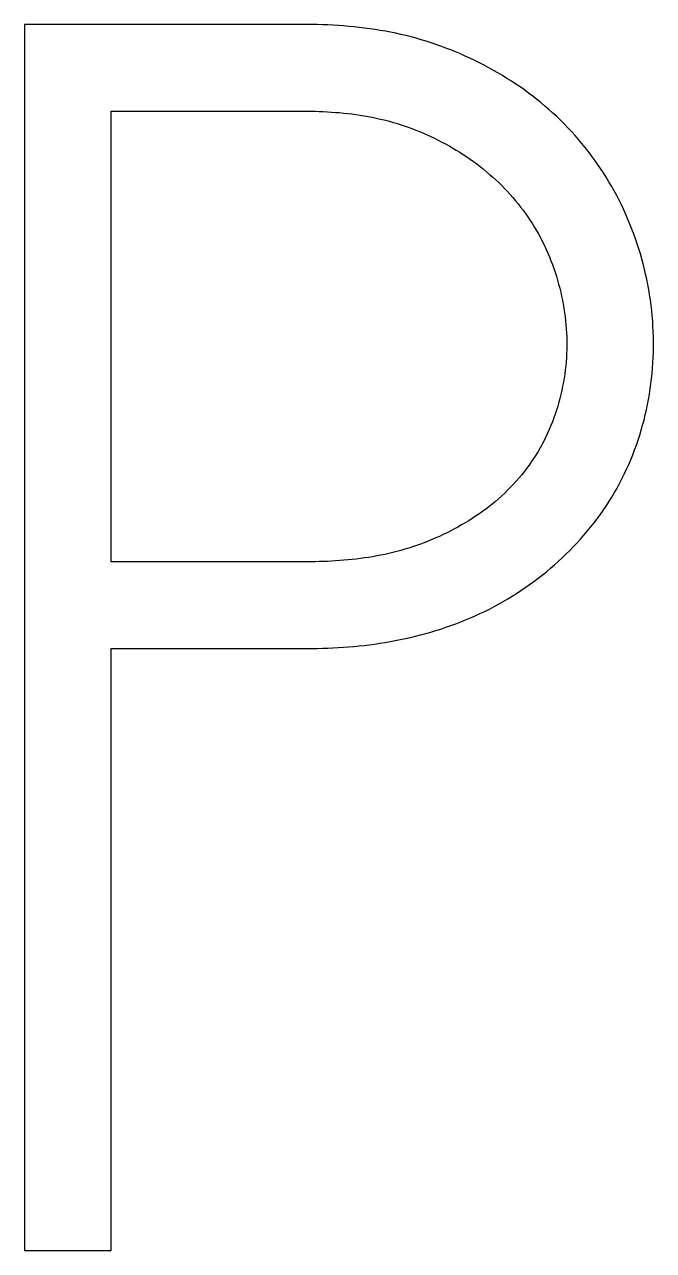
# Model space of a CAD drawing. Extents: x 0 to 420, y 0 to 297.
# Drawn here: x 127.618 to 128.645, y 193.342 to 195.342 of the extents above; entities that cross this region are included whole.
import ezdxf

# ---------------------------------------------------------------- set-up
doc = ezdxf.new("R2010")
doc.units = 0
doc.header["$LTSCALE"] = 23.1
doc.layers.add('10500_FRONT_LABELING', color=7, linetype='CONTINUOUS')

msp = doc.modelspace()

# ---------------------------------------------------------------- linework, layer by layer
at = {"layer": '10500_FRONT_LABELING', "color": 7, "linetype": 'CONTINUOUS'}
for p, q in [((127.6182, 195.3424), (127.6182, 193.3424)), ((128.0787, 195.3424), (127.6182, 195.3424)), ((127.7597, 194.4658), (127.7597, 195.2009)), ((127.7597, 195.2009), (128.0787, 195.2009)), ((128.0854, 194.4658), (127.7597, 194.4658)), ((127.7597, 193.3424), (127.7597, 194.3243)), ((127.7597, 194.3243), (128.0787, 194.3243)), ((127.6182, 193.3424), (127.7597, 193.3424))]:
    msp.add_line(p, q, dxfattribs=at)
for points in [[(128.0787, 194.3243), (128.0873, 194.3244), (128.0958, 194.3245), (128.1044, 194.3247), (128.113, 194.325), (128.1215, 194.3254), (128.1301, 194.3258), (128.1386, 194.3264), (128.1471, 194.327), (128.1556, 194.3278), (128.1641, 194.3286), (128.1725, 194.3295), (128.181, 194.3306), (128.1894, 194.3317), (128.1978, 194.3329), (128.2062, 194.3343), (128.2146, 194.3357), (128.223, 194.3372), (128.2314, 194.3389), (128.2397, 194.3406), (128.248, 194.3425), (128.2563, 194.3445), (128.2646, 194.3466), (128.2729, 194.3488), (128.2811, 194.3512), (128.2894, 194.3536), (128.2976, 194.3562), (128.3058, 194.359), (128.3139, 194.3618), (128.322, 194.3648), (128.33, 194.3678), (128.338, 194.371), (128.3459, 194.3743), (128.3537, 194.3778), (128.3614, 194.3813), (128.3691, 194.385), (128.3768, 194.3888), (128.3843, 194.3928), (128.3918, 194.3968), (128.3993, 194.401), (128.4066, 194.4053), (128.4139, 194.4097), (128.4211, 194.4143), (128.4283, 194.419), (128.4354, 194.4238), (128.4424, 194.4287), (128.4494, 194.4338), (128.4562, 194.439), (128.463, 194.4443), (128.4697, 194.4497), (128.4763, 194.4552), (128.4828, 194.4608), (128.4892, 194.4665), (128.4955, 194.4723), (128.5017, 194.4782), (128.5078, 194.4842), (128.5137, 194.4903), (128.5196, 194.4965), (128.5253, 194.5027), (128.531, 194.5091), (128.5365, 194.5156), (128.5419, 194.5222), (128.5472, 194.5289), (128.5524, 194.5357), (128.5574, 194.5426), (128.5624, 194.5496), (128.5672, 194.5567), (128.5719, 194.5639), (128.5764, 194.5713), (128.5808, 194.5787), (128.5851, 194.5862), (128.5892, 194.5937), (128.5931, 194.6014), (128.5969, 194.609), (128.6006, 194.6168), (128.6041, 194.6246), (128.6074, 194.6324), (128.6106, 194.6403), (128.6137, 194.6483), (128.6166, 194.6563), (128.6194, 194.6643), (128.622, 194.6725), (128.6245, 194.6806), (128.6268, 194.6889), (128.6291, 194.6971), (128.6311, 194.7055), (128.633, 194.7139), (128.6348, 194.7223), (128.6365, 194.7308), (128.6379, 194.7393), (128.6393, 194.7478), (128.6404, 194.7563), (128.6415, 194.7648), (128.6423, 194.7733), (128.6431, 194.7818), (128.6436, 194.7903), (128.6441, 194.7989), (128.6444, 194.8074), (128.6445, 194.816), (128.6445, 194.8245), (128.6444, 194.8331), (128.6441, 194.8416), (128.6437, 194.8502), (128.6432, 194.8588), (128.6425, 194.8673), (128.6416, 194.8759), (128.6406, 194.8845), (128.6395, 194.893), (128.6382, 194.9015), (128.6368, 194.91), (128.6352, 194.9184), (128.6335, 194.9268), (128.6317, 194.9352), (128.6298, 194.9435), (128.6277, 194.9518), (128.6255, 194.96), (128.6231, 194.9682), (128.6206, 194.9764), (128.618, 194.9845), (128.6153, 194.9926), (128.6124, 195.0006), (128.6094, 195.0086), (128.6062, 195.0166), (128.6029, 195.0245), (128.5995, 195.0324), (128.596, 195.0403), (128.5923, 195.0481), (128.5884, 195.0558), (128.5845, 195.0634), (128.5804, 195.071), (128.5762, 195.0784), (128.5719, 195.0858), (128.5675, 195.0931), (128.5629, 195.1003), (128.5582, 195.1074), (128.5534, 195.1144), (128.5485, 195.1214), (128.5435, 195.1282), (128.5383, 195.135), (128.533, 195.1417), (128.5277, 195.1483), (128.5222, 195.1548), (128.5165, 195.1613), (128.5108, 195.1676), (128.505, 195.1739), (128.499, 195.1801), (128.4929, 195.1862), (128.4867, 195.1922), (128.4804, 195.198), (128.474, 195.2038), (128.4675, 195.2094), (128.4609, 195.2149), (128.4543, 195.2203), (128.4475, 195.2255), (128.4407, 195.2306), (128.4338, 195.2357), (128.4268, 195.2405), (128.4198, 195.2453), (128.4126, 195.25), (128.4054, 195.2545), (128.3981, 195.259), (128.3907, 195.2634), (128.3833, 195.2676), (128.3758, 195.2717), (128.3682, 195.2758), (128.3606, 195.2797), (128.3528, 195.2836), (128.3451, 195.2873), (128.3373, 195.2909), (128.3294, 195.2943), (128.3215, 195.2977), (128.3136, 195.3009), (128.3057, 195.304), (128.2977, 195.307), (128.2896, 195.3098), (128.2815, 195.3125), (128.2734, 195.3151), (128.2653, 195.3176), (128.2571, 195.32), (128.2489, 195.3222), (128.2406, 195.3243), (128.2323, 195.3262), (128.2239, 195.3281), (128.2155, 195.3298), (128.2071, 195.3314), (128.1986, 195.3328), (128.1902, 195.3342), (128.1816, 195.3355), (128.1731, 195.3366), (128.1645, 195.3376), (128.156, 195.3386), (128.1474, 195.3394), (128.1389, 195.3401), (128.1303, 195.3407), (128.1217, 195.3412), (128.1131, 195.3416), (128.1045, 195.342), (128.0959, 195.3422), (128.0873, 195.3423), (128.0787, 195.3424)], [(128.0787, 195.2009), (128.0854, 195.2009), (128.0922, 195.2008), (128.0989, 195.2006), (128.1056, 195.2003), (128.1124, 195.2), (128.1191, 195.1996), (128.1258, 195.1991), (128.1324, 195.1986), (128.1391, 195.1979), (128.1458, 195.1972), (128.1524, 195.1964), (128.159, 195.1955), (128.1657, 195.1946), (128.1723, 195.1935), (128.1789, 195.1923), (128.1855, 195.1911), (128.192, 195.1897), (128.1986, 195.1882), (128.2051, 195.1867), (128.2117, 195.185), (128.2182, 195.1832), (128.2246, 195.1813), (128.2311, 195.1793), (128.2376, 195.1772), (128.244, 195.175), (128.2503, 195.1727), (128.2566, 195.1702), (128.2628, 195.1677), (128.269, 195.1651), (128.2752, 195.1624), (128.2813, 195.1596), (128.2873, 195.1567), (128.2933, 195.1537), (128.2993, 195.1507), (128.3052, 195.1475), (128.3111, 195.1442), (128.3169, 195.1409), (128.3226, 195.1375), (128.3284, 195.134), (128.334, 195.1303), (128.3397, 195.1266), (128.3452, 195.1228), (128.3508, 195.1189), (128.3562, 195.1149), (128.3616, 195.1108), (128.3669, 195.1066), (128.3721, 195.1023), (128.3772, 195.0979), (128.3823, 195.0935), (128.3872, 195.089), (128.3921, 195.0844), (128.3968, 195.0797), (128.4015, 195.0749), (128.4061, 195.0701), (128.4106, 195.0651), (128.415, 195.0601), (128.4193, 195.055), (128.4236, 195.0499), (128.4277, 195.0446), (128.4318, 195.0393), (128.4357, 195.0339), (128.4396, 195.0284), (128.4434, 195.0228), (128.447, 195.0171), (128.4506, 195.0113), (128.454, 195.0055), (128.4574, 194.9996), (128.4606, 194.9937), (128.4636, 194.9877), (128.4666, 194.9816), (128.4694, 194.9755), (128.4721, 194.9694), (128.4747, 194.9632), (128.4772, 194.957), (128.4796, 194.9507), (128.4818, 194.9444), (128.484, 194.9381), (128.486, 194.9317), (128.4879, 194.9253), (128.4898, 194.9188), (128.4915, 194.9123), (128.4931, 194.9057), (128.4946, 194.8991), (128.496, 194.8925), (128.4972, 194.8859), (128.4984, 194.8792), (128.4994, 194.8725), (128.5003, 194.8659), (128.5011, 194.8592), (128.5017, 194.8525), (128.5022, 194.8459), (128.5026, 194.8392), (128.5029, 194.8325), (128.503, 194.8258), (128.5031, 194.8191), (128.503, 194.8124), (128.5027, 194.8057), (128.5024, 194.799), (128.5019, 194.7923), (128.5013, 194.7856), (128.5006, 194.7789), (128.4997, 194.7722), (128.4987, 194.7655), (128.4975, 194.7588), (128.4963, 194.7522), (128.4949, 194.7456), (128.4934, 194.739), (128.4918, 194.7325), (128.4901, 194.7261), (128.4882, 194.7196), (128.4862, 194.7132), (128.4842, 194.7069), (128.4819, 194.7006), (128.4796, 194.6943), (128.4771, 194.688), (128.4745, 194.6818), (128.4718, 194.6757), (128.469, 194.6696), (128.466, 194.6635), (128.4628, 194.6575), (128.4596, 194.6516), (128.4562, 194.6457), (128.4526, 194.6399), (128.449, 194.6343), (128.4452, 194.6287), (128.4414, 194.6233), (128.4374, 194.6179), (128.4333, 194.6126), (128.4291, 194.6074), (128.4248, 194.6023), (128.4204, 194.5972), (128.4159, 194.5923), (128.4112, 194.5874), (128.4065, 194.5826), (128.4017, 194.578), (128.3968, 194.5733), (128.3917, 194.5688), (128.3866, 194.5644), (128.3814, 194.5601), (128.3761, 194.5558), (128.3707, 194.5517), (128.3653, 194.5477), (128.3598, 194.5438), (128.3543, 194.5401), (128.3486, 194.5364), (128.343, 194.5328), (128.3372, 194.5293), (128.3314, 194.5259), (128.3255, 194.5226), (128.3196, 194.5194), (128.3136, 194.5163), (128.3076, 194.5133), (128.3015, 194.5103), (128.2954, 194.5074), (128.2892, 194.5047), (128.283, 194.502), (128.2767, 194.4995), (128.2705, 194.497), (128.2642, 194.4946), (128.2579, 194.4924), (128.2515, 194.4902), (128.2451, 194.4882), (128.2387, 194.4862), (128.2323, 194.4844), (128.2258, 194.4826), (128.2193, 194.481), (128.2128, 194.4794), (128.2062, 194.478), (128.1996, 194.4766), (128.193, 194.4754), (128.1864, 194.4742), (128.1797, 194.4731), (128.173, 194.4721), (128.1663, 194.4712), (128.1596, 194.4703), (128.1529, 194.4696), (128.1461, 194.4689), (128.1394, 194.4683), (128.1327, 194.4678), (128.1259, 194.4673), (128.1192, 194.4669), (128.1125, 194.4665), (128.1057, 194.4663), (128.0989, 194.4661), (128.0922, 194.4659), (128.0854, 194.4658)]]:
    msp.add_lwpolyline(points, dxfattribs=at)

doc.saveas('drawing.dxf')
